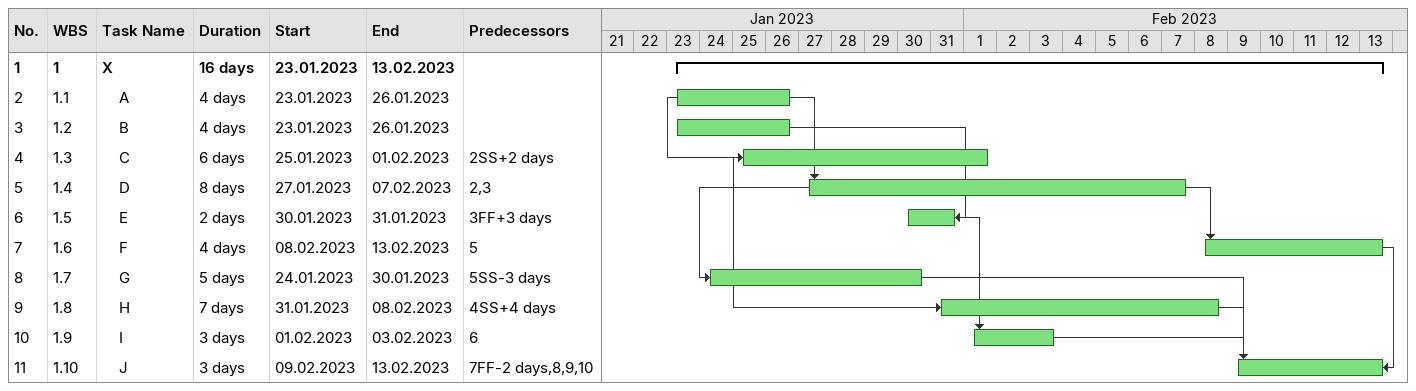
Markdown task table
| ID | WBS | Task | Duration | Start | Finish | Predecessors |
|---|---|---|---|---|---|---|
| 1 | 1 | **X** | 16d | 2023-01-23 | 2023-02-13 |  |
| 2 | 1.1 | A | 4d | 2023-01-23 | 2023-01-26 |  |
| 3 | 1.2 | B | 4d | 2023-01-23 | 2023-01-26 |  |
| 4 | 1.3 | C | 6d | 2023-01-25 | 2023-02-01 | 2SS+2d |
| 5 | 1.4 | D | 8d | 2023-01-27 | 2023-02-07 | 2, 3 |
| 6 | 1.5 | E | 2d | 2023-01-30 | 2023-01-31 | 3FF+3d |
| 7 | 1.6 | F | 4d | 2023-02-08 | 2023-02-13 | 5 |
| 8 | 1.7 | G | 5d | 2023-01-24 | 2023-01-30 | 5SS-3d |
| 9 | 1.8 | H | 7d | 2023-01-31 | 2023-02-08 | 4SS+4d |
| 10 | 1.9 | I | 3d | 2023-02-01 | 2023-02-03 | 6 |
| 11 | 1.10 | J | 3d | 2023-02-09 | 2023-02-13 | 7FF-2d, 8, 9, 10 |
